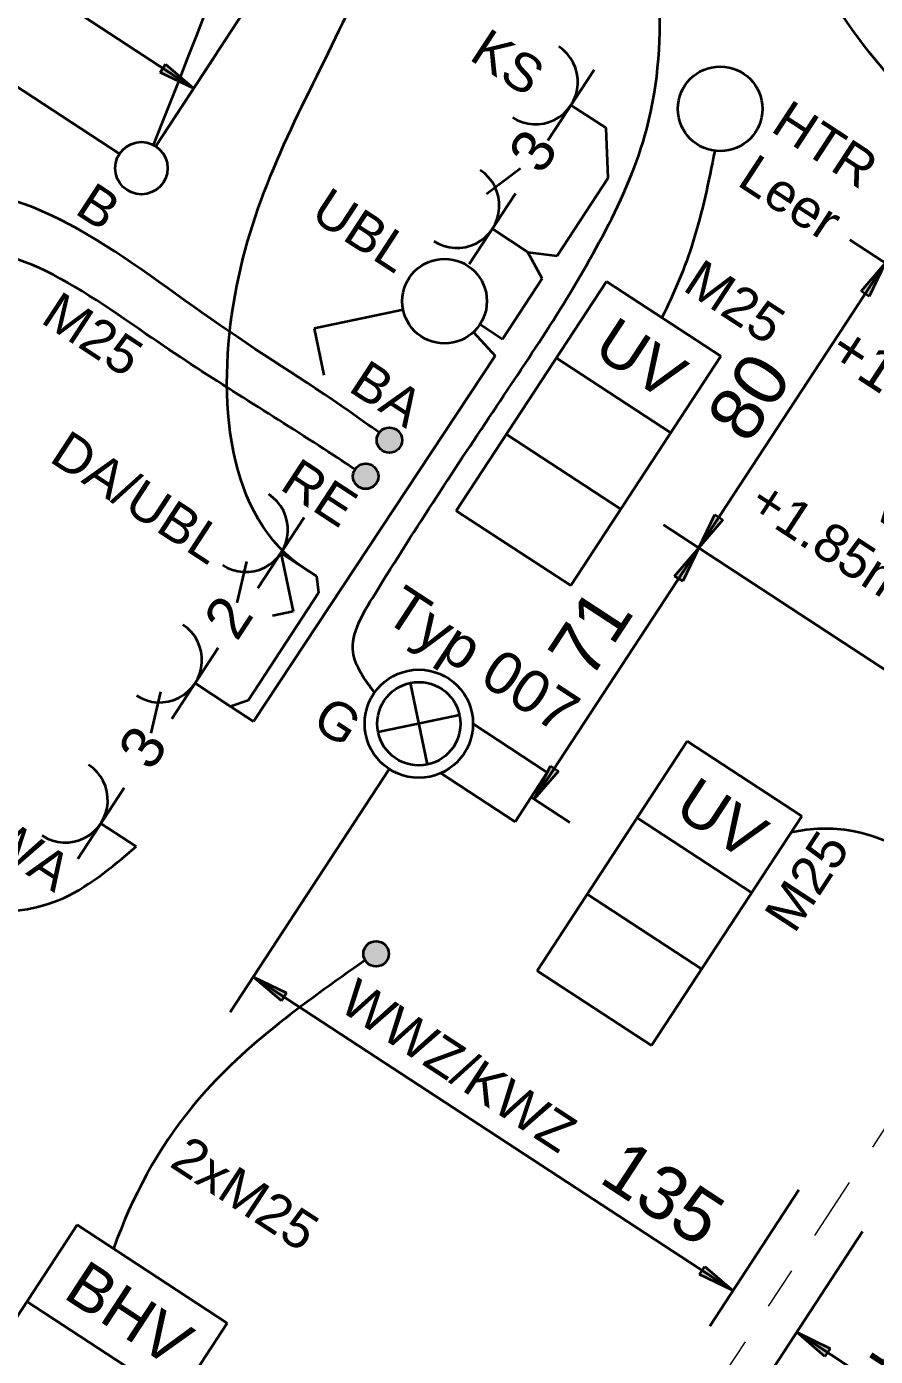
# Model space of a CAD drawing. Header units: metres. Extents: x 2696276 to 2696381, y 1245119 to 1245220.
# Drawn here: x 2696288.697 to 2696290.703, y 1245163.989 to 1245167.133 of the extents above; entities that cross this region are included whole.
import ezdxf
from ezdxf.lldxf.tags import DXFTag

# ---------------------------------------------------------------- set-up
doc = ezdxf.new("R2010")
doc.units = ezdxf.units.M
doc.linetypes.add('000_hbf_Strichpunkt 3_1_1mm Achsen', pattern=[0.25, 0.15, -0.05, 0, -0.05])
for name, color, linetype, lineweight, true_color in [('011_232.51_Lichtinstallationen allgemein', 150, 'Continuous', 35, 0x0080ff), ('011_232.51_Lichtinstallationen allgemein_Deckenltg', 150, 'Continuous', 35, 0x0080ff), ('013_232.61_Kraftinstallationen allgemein', 1, 'Continuous', 35, 0xff0000), ('013_232.61_Kraftinstallationen allgemein_Bodenltg', 1, 'STRICHLINIE', 35, 0xff0000), ('013_232.61_Kraftinstallationen allgemein_Deckenltg', 1, 'Continuous', 35, 0xff0000), ('014_232.62_Storeninstallationen_Deckenltg', 1, 'Continuous', 35, 0xff0000), ('016_232.70_HLKS-Installation', 5, 'Continuous', 35, 0x0000ff), ('016_232.70_HLKS-Installation_Bodenltg', 5, 'STRICHLINIE', 35, 0x0000ff), ('018_233.01_Innenleuchten', 150, 'Continuous', 35, 0x0080ff)]:
    doc.layers.add(name, color=color, linetype=linetype, lineweight=lineweight, true_color=true_color)
doc.layers.add('1_M01_Achsen.V', color=7, linetype='Continuous')
doc.layers.add('X_Mass', color=7, linetype='Continuous', lineweight=35)
doc.styles.get("Standard").update_dxf_attribs({"font": 'arial.ttf'})
tags = doc.linetypes.add('STRICHLINIE', pattern=[19.05, 12.7, -6.35]).pattern_tags.tags
tags[6:7] = [DXFTag(74, 4), DXFTag(75, 0), DXFTag(340, '0'), DXFTag(46, 0.0), DXFTag(50, 0.0), DXFTag(44, 0.0), DXFTag(45, 0.0)]
tags[4:5] = [DXFTag(74, 4), DXFTag(75, 0), DXFTag(340, '0'), DXFTag(46, 0.0), DXFTag(50, 0.0), DXFTag(44, 0.0), DXFTag(45, 0.0)]
tags = doc.linetypes.add('STRICHPUNKT', pattern=[25.4, 12.7, -6.35, 0, -6.35]).pattern_tags.tags
tags[10:11] = [DXFTag(74, 4), DXFTag(75, 0), DXFTag(340, '0'), DXFTag(46, 0.0), DXFTag(50, 0.0), DXFTag(44, 0.0), DXFTag(45, 0.0)]
tags[8:9] = [DXFTag(74, 4), DXFTag(75, 0), DXFTag(340, '0'), DXFTag(46, 0.0), DXFTag(50, 0.0), DXFTag(44, 0.0), DXFTag(45, 0.0)]
tags[6:7] = [DXFTag(74, 4), DXFTag(75, 0), DXFTag(340, '0'), DXFTag(46, 0.0), DXFTag(50, 0.0), DXFTag(44, 0.0), DXFTag(45, 0.0)]
tags[4:5] = [DXFTag(74, 4), DXFTag(75, 0), DXFTag(340, '0'), DXFTag(46, 0.0), DXFTag(50, 0.0), DXFTag(44, 0.0), DXFTag(45, 0.0)]
tags = doc.linetypes.add('STRICHPUNKT2', pattern=[12.7, 6.35, -3.175, 0, -3.175]).pattern_tags.tags
tags[10:11] = [DXFTag(74, 4), DXFTag(75, 0), DXFTag(340, '0'), DXFTag(46, 0.0), DXFTag(50, 0.0), DXFTag(44, 0.0), DXFTag(45, 0.0)]
tags[8:9] = [DXFTag(74, 4), DXFTag(75, 0), DXFTag(340, '0'), DXFTag(46, 0.0), DXFTag(50, 0.0), DXFTag(44, 0.0), DXFTag(45, 0.0)]
tags[6:7] = [DXFTag(74, 4), DXFTag(75, 0), DXFTag(340, '0'), DXFTag(46, 0.0), DXFTag(50, 0.0), DXFTag(44, 0.0), DXFTag(45, 0.0)]
tags[4:5] = [DXFTag(74, 4), DXFTag(75, 0), DXFTag(340, '0'), DXFTag(46, 0.0), DXFTag(50, 0.0), DXFTag(44, 0.0), DXFTag(45, 0.0)]

# ---------------------------------------------------------------- blocks, each defined once
blk = doc.blocks.new('0_232.61_Kraftinstallationen allgemein_Bodenltg-A0S2JC9M73', base_point=(-146.23, -723.25))
at = {"color": 0, "linetype": 'ByBlock', "lineweight": -2, "ltscale": 0.35}
blk.add_open_spline([(-146.23, -683.39), (-143.49, -690.27), (-138.36, -703.15), (-135.83, -716.85), (-135.13, -723.25)], degree=3, knots=[0, 0, 0, 0, 22.193779, 41.507349, 41.507349, 41.507349, 41.507349], dxfattribs=at)
blk = doc.blocks.new('Bemerkung 1-A0S2JCCQ73', base_point=(-97.51, -710.08))
at = {"color": 0, "lineweight": -2, "insert": (-97.51, -700.08), "char_height": 10, "attachment_point": 1}
blk.add_mtext('{\\fArial;+1.95m a.f.B.}', dxfattribs=at)
blk = doc.blocks.new('0_232.51_Lichtinstallationen allgemein_Deckenltg-A0S2JCD473', base_point=(-584.48, -1110.87))
at = {"color": 0, "linetype": 'ByBlock', "lineweight": -2, "ltscale": 0.35}
blk.add_open_spline([(-380.11, -535.98), (-383.06, -535.49), (-411.66, -530.7), (-484.79, -557.7), (-491.95, -690.76), (-501.06, -830.83), (-485.56, -997.35), (-552.52, -1080.49), (-584.48, -1110.87)], degree=3, knots=[0, 0, 0, 0, 8.999929, 87.189465, 192.930492, 365.249901, 532.636071, 664.891956, 664.891956, 664.891956, 664.891956], dxfattribs=at)
blk = doc.blocks.new('1_Anschlusspunkt-A0S2JCIO73', base_point=(-112.29, -889.07))
at = {"lineweight": -2}
blk.add_hatch(color=0, dxfattribs=at).paths.add_polyline_path([(-109.24, -883.07), (-110.02, -883.16), (-110.76, -883.46), (-111.39, -883.93), (-111.87, -884.56), (-112.18, -885.29), (-112.29, -886.07), (-112.18, -886.86), (-111.87, -887.59), (-111.39, -888.21), (-110.76, -888.69), (-110.02, -888.98), (-109.24, -889.07), (-108.47, -888.96), (-107.76, -888.65), (-107.15, -888.18), (-106.68, -887.56), (-106.39, -886.84), (-106.29, -886.07), (-106.39, -885.3), (-106.68, -884.59), (-107.15, -883.97), (-107.76, -883.49), (-108.47, -883.19)])
at = {"color": 0, "lineweight": -2}
blk.add_circle((-109.29, -886.07), 3, dxfattribs=at)
blk = doc.blocks.new('0_232.51_Lichtinstallationen allgemein_Deckenltg-A0S2JCJQ73', base_point=(-360.11, -834.62))
at = {"color": 0, "linetype": 'ByBlock', "lineweight": -2, "ltscale": 0.35}
blk.add_open_spline([(-143.4, -834.62), (-147.06, -833.26), (-155.64, -830.09), (-156.6, -800.43), (-156.42, -764.29), (-155.76, -720.85), (-161.62, -684.95), (-189.29, -636.84), (-265.65, -588.09), (-324.99, -539.84), (-360.11, -515.48)], degree=3, knots=[0, 0, 0, 0, 10.803861, 25.393432, 78.351993, 127.224966, 153.226582, 186.746965, 289.762804, 417.99133, 417.99133, 417.99133, 417.99133], dxfattribs=at)
blk = doc.blocks.new('Anschlusspunkt-A0S2JCKU73', base_point=(-176.15, -785.74))
at = {"lineweight": -2}
blk.add_hatch(color=0, dxfattribs=at).paths.add_polyline_path([(-170.15, -782.69), (-170.25, -783.48), (-170.54, -784.21), (-171.01, -784.85), (-171.64, -785.33), (-172.37, -785.64), (-173.15, -785.74), (-173.94, -785.64), (-174.67, -785.33), (-175.29, -784.85), (-175.77, -784.21), (-176.06, -783.48), (-176.15, -782.69), (-176.04, -781.93), (-175.74, -781.21), (-175.26, -780.6), (-174.64, -780.14), (-173.92, -779.84), (-173.15, -779.74), (-172.39, -779.84), (-171.67, -780.14), (-171.05, -780.6), (-170.57, -781.21), (-170.27, -781.93)])
at = {"color": 0, "lineweight": -2}
blk.add_circle((-173.15, -782.74), 3, dxfattribs=at)
blk = doc.blocks.new('0_236.85_Brandmeldeinstallationen_AP-Ltg-A0S2JCMQ73', base_point=(-356.67, -817.31))
at = {"color": 0, "linetype": 'ByBlock', "lineweight": -2, "ltscale": 0.35}
for p, q in [((-340.44, -750.46), (-340.44, -633.02)), ((-351.03, -796.31), (-347.42, -787.17))]:
    blk.add_line(p, q, dxfattribs=at)
for centre, major_axis, end_param in [((-349.57, -633.02), (9.13, 0), 1.475383), ((-440.44, -750.46), (93.02, -36.71), 0.375839), ((-261.9, -831.49), (-89.13, 35.17), 0.227334)]:
    blk.add_ellipse(centre, major_axis=major_axis, ratio=1, start_param=0, end_param=end_param, dxfattribs=at)
blk = doc.blocks.new('0_232.61_Kraftinstallationen allgemein_Deckenltg-A0S2JCS273', base_point=(-42.9, -808.37))
at = {"color": 0, "linetype": 'ByBlock', "lineweight": -2, "ltscale": 0.35}
blk.add_open_spline([(4.89, -764.03), (5.33, -773.96), (6.36, -797.03), (-26.49, -795.36), (-39.47, -804.93), (-42.9, -808.37)], degree=3, knots=[0, 0, 0, 0, 25.559694, 59.338678, 73.925919, 73.925919, 73.925919, 73.925919], dxfattribs=at)
blk = doc.blocks.new('0_232.61_Kraftinstallationen allgemein_Bodenltg-A0S2JCSM73', base_point=(-288.43, -817.55))
at = {"color": 0, "linetype": 'ByBlock', "lineweight": -2, "ltscale": 0.35}
blk.add_open_spline([(-176.15, -792.95), (-179.54, -792.95), (-198.73, -792.91), (-231.95, -794.3), (-284, -790.79), (-288.28, -813.95), (-288.43, -817.55)], degree=3, knots=[0, 0, 0, 0, 10.101518, 57.174384, 111.754582, 122.572169, 122.572169, 122.572169, 122.572169], dxfattribs=at)
blk = doc.blocks.new('Gruppenzuleitung-A0S2JCTK73', base_point=(-133.35, -1043.2))
at = {"color": 0, "lineweight": -2}
for p, q in [((-133.35, -1043.2), (-133.35, -978.4)), ((-133.35, -978.4), (-90.95, -978.4)), ((-90.95, -978.4), (-90.95, -1043.2)), ((-90.95, -1000), (-133.35, -1000)), ((-90.95, -1021.6), (-133.35, -1021.6)), ((-90.95, -1043.2), (-133.35, -1043.2))]:
    blk.add_line(p, q, dxfattribs=at)
at = {"color": 0, "lineweight": -2, "insert": (-127.06, -983.8), "char_height": 10.8, "attachment_point": 1}
blk.add_mtext('{\\fArial;BHV}', dxfattribs=at)
blk = doc.blocks.new('Steckdose T13_ UP-A0S2JCUW73', base_point=(-190.61, -905.89))
at = {"color": 0, "lineweight": -2}
for p, q in [((-180.61, -905.89), (-180.61, -885.89)), ((-180.61, -895.89), (-170.61, -895.89))]:
    blk.add_line(p, q, dxfattribs=at)
blk.add_ellipse((-190.61, -895.89), major_axis=(0, -10), ratio=1, start_param=0, end_param=3.141593, dxfattribs=at)
blk = doc.blocks.new('1_Einlasskasten UP-A0S2JCWE73', base_point=(-160.61, -684.4))
at = {"color": 0, "lineweight": -2}
blk.add_circle((-150.61, -674.4), 10, dxfattribs=at)
blk = doc.blocks.new('Deckenlampendübel-A0S2JCWK73', base_point=(-263.58, -767.22))
at = {"color": 0, "lineweight": -2}
blk.add_circle((-257.39, -761.04), 6.19, dxfattribs=at)
blk = doc.blocks.new('Gruppenzuleitung-A0S2JCXG73', base_point=(-150.79, -788.05))
at = {"color": 0, "linetype": 'ByBlock', "lineweight": -2, "ltscale": 0.35}
for p, q in [((-150.79, -788.05), (-150.79, -723.25)), ((-150.79, -723.25), (-118.45, -723.25)), ((-118.45, -723.25), (-118.45, -788.05)), ((-118.45, -744.85), (-150.79, -744.85)), ((-118.45, -766.45), (-150.79, -766.45)), ((-118.45, -788.05), (-150.79, -788.05))]:
    blk.add_line(p, q, dxfattribs=at)
at = {"color": 0, "linetype": 'ByBlock', "lineweight": -2, "ltscale": 0.35, "insert": (-144.45, -728.65), "char_height": 10.8, "attachment_point": 1}
blk.add_mtext('{\\fArial;UV}', dxfattribs=at)
blk = doc.blocks.new('0_232.51_Lichtinstallationen allgemein_Deckenltg-A0S2JCZC73', base_point=(-480.38, -992.31))
at = {"color": 0, "linetype": 'ByBlock', "lineweight": -2, "ltscale": 0.35}
blk.add_open_spline([(-388.61, -992.31), (-397.05, -983.06), (-416.02, -962.26), (-446.7, -908.47), (-475.59, -832.57), (-480.39, -732.38), (-481.37, -646.68), (-467.37, -568.08), (-419.45, -539.31), (-390.54, -536.95), (-380.11, -537.54)], degree=3, knots=[0, 0, 0, 0, 37.473618, 84.217074, 184.826887, 277.9212, 381.555394, 447.258554, 502.23198, 533.586039, 533.586039, 533.586039, 533.586039], dxfattribs=at)
blk = doc.blocks.new('0_232.61_Kraftinstallationen allgemein_Bodenltg-A0S2JD0A73', base_point=(-263.3, -935.75))
at = {"color": 0, "linetype": 'ByBlock', "lineweight": -2, "ltscale": 0.35}
blk.add_open_spline([(-263.3, -930.13), (-236.32, -939.11), (-183.44, -939.02), (-172.81, -903.31), (-170.61, -895.89)], degree=3, knots=[0, 0, 0, 0, 85.331728, 107.706961, 107.706961, 107.706961, 107.706961], dxfattribs=at)
blk = doc.blocks.new('Maß-A0S2JD1M73', base_point=(-114.75, -835.03))
at = {"color": 0, "linetype": 'ByBlock', "lineweight": -2, "ltscale": 0.35}
for p, q in [((-108, -556.04), (-91.11, -556.04)), ((-99.14, -564.71), (-98, -556.04)), ((-98, -556.04), (-96.86, -564.71)), ((-98, -556.04), (-98, -835.03)), ((-96.86, -564.71), (-99.14, -564.71)), ((-98, -683.55), (-99.14, -674.87)), ((-99.14, -674.87), (-96.86, -674.87)), ((-96.86, -674.87), (-98, -683.55)), ((-108, -683.55), (-15.11, -683.55)), ((-99.14, -692.22), (-98, -683.55)), ((-98, -683.55), (-96.86, -692.22)), ((-96.86, -692.22), (-99.14, -692.22)), ((-98, -764.03), (-99.14, -755.35)), ((-99.14, -755.35), (-96.86, -755.35)), ((-96.86, -755.35), (-98, -764.03)), ((-108, -764.03), (-25.11, -764.03)), ((-99.14, -772.7), (-98, -764.03)), ((-98, -764.03), (-96.86, -772.7)), ((-96.86, -772.7), (-99.14, -772.7)), ((-98, -835.03), (-99.14, -826.35)), ((-99.14, -826.35), (-96.86, -826.35)), ((-96.86, -826.35), (-98, -835.03)), ((-88, -835.03), (-98.88, -835.03))]:
    blk.add_line(p, q, dxfattribs=at)
for points in [[(-98, -556.04), (-96.86, -564.71), (-99.14, -564.71)], [(-98, -683.55), (-99.14, -674.87), (-96.86, -674.87)], [(-98, -683.55), (-96.86, -692.22), (-99.14, -692.22)], [(-98, -764.03), (-99.14, -755.35), (-96.86, -755.35)], [(-98, -764.03), (-96.86, -772.7), (-99.14, -772.7)], [(-98, -835.03), (-99.14, -826.35), (-96.86, -826.35)]]:
    blk.add_solid(points, dxfattribs=at)
at = {"color": 0, "linetype": 'ByBlock', "lineweight": -2, "ltscale": 0.35, "char_height": 12.5, "attachment_point": 1, "rotation": 90}
for s, insert in [('{\\fArial;128}', (-114.58, -598.66)), ('{\\fArial;80}', (-113.93, -737.36)), ('{\\fArial;71}', (-114.75, -804.55))]:
    blk.add_mtext(s, dxfattribs=dict(at, insert=insert))
blk = doc.blocks.new('0_232.51_Lichtinstallationen allgemein_Deckenltg-A0S2JD1Y73', base_point=(-360.11, -680.62))
at = {"color": 0, "linetype": 'ByBlock', "lineweight": -2, "ltscale": 0.35}
blk.add_open_spline([(11.43, -680.62), (12.22, -661.18), (13.11, -639.15), (-19.05, -635.94), (-58.32, -653.81), (-126.98, -651.77), (-196.85, -606.19), (-274.58, -563.1), (-331.29, -530.49), (-360.11, -514.19)], degree=3, knots=[0, 0, 0, 0, 44.118804, 49.975616, 92.883646, 171.122849, 242.884442, 339.558166, 438.861264, 438.861264, 438.861264, 438.861264], dxfattribs=at)
blk = doc.blocks.new('Gruppenzuleitung-A0S2JD2073', base_point=(-75.24, -868.56))
at = {"color": 0, "linetype": 'ByBlock', "lineweight": -2, "ltscale": 0.35}
for p, q in [((-42.9, -803.76), (-75.24, -803.76)), ((-75.24, -803.76), (-75.24, -868.56)), ((-42.9, -868.56), (-42.9, -803.76)), ((-75.24, -825.36), (-42.9, -825.36)), ((-75.24, -846.96), (-42.9, -846.96)), ((-75.24, -868.56), (-42.9, -868.56))]:
    blk.add_line(p, q, dxfattribs=at)
at = {"color": 0, "linetype": 'ByBlock', "lineweight": -2, "ltscale": 0.35, "insert": (-68.91, -809.16), "char_height": 10.8, "attachment_point": 1}
blk.add_mtext('{\\fArial;UV}', dxfattribs=at)
blk = doc.blocks.new('Steckdose T13_ UP_ 3-fach-A0S2JD3073', base_point=(-190.11, -737.6))
at = {"color": 0, "lineweight": -2}
for p, q in [((-185.8, -721.43), (-182.41, -711.98)), ((-180.11, -737.6), (-180.11, -717.6)), ((-180.11, -727.6), (-170.11, -727.6))]:
    blk.add_line(p, q, dxfattribs=at)
blk.add_ellipse((-190.11, -727.6), major_axis=(0, -10), ratio=1, start_param=0, end_param=3.141593, dxfattribs=at)
at = {"color": 0, "lineweight": -2, "insert": (-187.23, -710.82), "char_height": 10, "attachment_point": 1, "rotation": 90}
blk.add_mtext('{\\fArial;3}', dxfattribs=at)
blk = doc.blocks.new('Schalter_ Schema 0_ UP-A0S2JD5273', base_point=(-202.5, -778.36))
at = {"color": 0, "lineweight": -2}
for p, q in [((-187.29, -755.17), (-202.5, -770.39)), ((-202.5, -770.39), (-194.53, -778.36))]:
    blk.add_line(p, q, dxfattribs=at)
blk.add_circle((-180.22, -748.1), 10, dxfattribs=at)
blk = doc.blocks.new('LED-Deckenleuchte mit Trafotunnel-A0S2JDAO73', base_point=(-143.41, -847.83))
at = {"color": 0, "lineweight": -2}
for p, q in [((-123.64, -828.06), (-137.57, -841.99)), ((-123.64, -841.99), (-137.57, -828.06)), ((-119.86, -828.06), (-98.88, -828.06)), ((-98.88, -828.06), (-98.88, -841.99)), ((-98.88, -841.99), (-119.86, -841.99))]:
    blk.add_line(p, q, dxfattribs=at)
for radius in [12.8, 9.85]:
    blk.add_circle((-130.61, -835.03), radius, dxfattribs=at)
blk = doc.blocks.new('Bemerkung-A0S2JDAQ73', base_point=(-151.53, -819.12))
at = {"color": 0, "lineweight": -2, "insert": (-151.53, -809.12), "char_height": 10, "attachment_point": 1}
blk.add_mtext('{\\fArial;Typ 007}', dxfattribs=at)
blk = doc.blocks.new('0_232.51_Lichtinstallationen allgemein_AP-Ltg-A0S2JDBI73', base_point=(-170.11, -855.98))
at = {"color": 0, "linetype": 'ByBlock', "lineweight": -2, "ltscale": 0.35}
for p, q in [((-169.99, -819.07), (-167.38, -822.12)), ((-167.38, -822.12), (-167.38, -852.55)), ((-167.38, -852.55), (-170.11, -855.98))]:
    blk.add_line(p, q, dxfattribs=at)
blk = doc.blocks.new('Maß-A0S2JDCQ73', base_point=(22.89, -916.5))
at = {"color": 0, "linetype": 'ByBlock', "lineweight": -2, "ltscale": 0.35}
for p, q in [((158.39, -916.5), (158.39, -847.83)), ((22.89, -916.5), (22.89, -878.04)), ((22.89, -906.5), (31.57, -905.36)), ((31.57, -905.36), (31.57, -907.64)), ((149.72, -907.64), (149.72, -905.36)), ((149.72, -905.36), (158.39, -906.5)), ((158.39, -906.5), (22.89, -906.5)), ((31.57, -907.64), (22.89, -906.5)), ((158.39, -906.5), (149.72, -907.64))]:
    blk.add_line(p, q, dxfattribs=at)
for points in [[(22.89, -906.5), (31.57, -905.36), (31.57, -907.64)], [(158.39, -906.5), (149.72, -907.64), (149.72, -905.36)]]:
    blk.add_solid(points, dxfattribs=at)
at = {"color": 0, "linetype": 'ByBlock', "lineweight": -2, "ltscale": 0.35, "insert": (39.15, -889.54), "char_height": 12.5, "attachment_point": 1}
blk.add_mtext('{\\fArial;135}', dxfattribs=at)
blk = doc.blocks.new('0_232.51_Lichtinstallationen allgemein_AP-Ltg-A0S2JDJI73', base_point=(-170.61, -727.6))
at = {"color": 0, "linetype": 'ByBlock', "lineweight": -2, "ltscale": 0.35}
for p, q in [((-163.83, -702.52), (-170.61, -692.97)), ((-163.83, -724.56), (-163.83, -702.52)), ((-170.11, -727.6), (-163.83, -724.56))]:
    blk.add_line(p, q, dxfattribs=at)
blk = doc.blocks.new('Maß-A0S2JDJO73', base_point=(-453.83, -754.85))
at = {"color": 0, "linetype": 'ByBlock', "lineweight": -2, "ltscale": 0.35}
for p, q in [((-453.83, -728.5), (-453.83, -754.75)), ((-257.39, -728.5), (-257.39, -754.85)), ((-453.83, -738.5), (-445.15, -737.36)), ((-445.15, -739.64), (-453.83, -738.5)), ((-453.83, -738.5), (-257.39, -738.5)), ((-445.15, -737.36), (-445.15, -739.64)), ((-266.07, -739.64), (-266.07, -737.36)), ((-266.07, -737.36), (-257.39, -738.5)), ((-257.39, -738.5), (-266.07, -739.64))]:
    blk.add_line(p, q, dxfattribs=at)
for points in [[(-453.83, -738.5), (-445.15, -737.36), (-445.15, -739.64)], [(-257.39, -738.5), (-266.07, -739.64), (-266.07, -737.36)]]:
    blk.add_solid(points, dxfattribs=at)
at = {"color": 0, "linetype": 'ByBlock', "lineweight": -2, "ltscale": 0.35, "insert": (-388.51, -721.68), "char_height": 12.5, "attachment_point": 1}
blk.add_mtext('{\\fArial;196}', dxfattribs=at)
blk = doc.blocks.new('0_232.51_Lichtinstallationen allgemein_AP-Ltg-A0S2JDKA73', base_point=(-170.51, -855.98))
at = {"color": 0, "linetype": 'ByBlock', "lineweight": -2, "ltscale": 0.35}
for p, q in [((-170.51, -750.52), (-163.11, -752.36)), ((-163.11, -752.36), (-163.56, -855.98)), ((-163.56, -855.98), (-170.11, -855.98))]:
    blk.add_line(p, q, dxfattribs=at)
blk = doc.blocks.new('Maß-A0S2JDKC73', base_point=(-254.61, -1265.04))
at = {"color": 0, "linetype": 'ByBlock', "lineweight": -2, "ltscale": 0.35}
for p, q in [((-210.5, -1006.96), (-254.61, -1006.96)), ((-221.64, -1015.64), (-220.5, -1006.96)), ((-220.5, -1006.96), (-219.36, -1015.64)), ((-220.5, -1006.96), (-220.5, -1265.04)), ((-219.36, -1015.64), (-221.64, -1015.64)), ((-220.5, -1115.13), (-221.64, -1106.45)), ((-221.64, -1106.45), (-219.36, -1106.45)), ((-219.36, -1106.45), (-220.5, -1115.13)), ((-230.5, -1115.13), (-201.43, -1115.13)), ((-221.64, -1123.8), (-220.5, -1115.13)), ((-220.5, -1115.13), (-219.36, -1123.8)), ((-219.36, -1123.8), (-221.64, -1123.8)), ((-220.5, -1265.04), (-221.64, -1256.36)), ((-221.64, -1256.36), (-219.36, -1256.36)), ((-219.36, -1256.36), (-220.5, -1265.04)), ((-230.5, -1265.04), (-94.6, -1265.04))]:
    blk.add_line(p, q, dxfattribs=at)
for points in [[(-220.5, -1006.96), (-219.36, -1015.64), (-221.64, -1015.64)], [(-220.5, -1115.13), (-221.64, -1106.45), (-219.36, -1106.45)], [(-220.5, -1115.13), (-219.36, -1123.8), (-221.64, -1123.8)], [(-220.5, -1265.04), (-221.64, -1256.36), (-219.36, -1256.36)]]:
    blk.add_solid(points, dxfattribs=at)
at = {"color": 0, "linetype": 'ByBlock', "lineweight": -2, "ltscale": 0.35, "char_height": 12.5, "attachment_point": 1, "rotation": 90}
for s, insert in [('{\\fArial;108}', (-237.29, -1070)), ('{\\fArial;150}', (-237.17, -1203.29))]:
    blk.add_mtext(s, dxfattribs=dict(at, insert=insert))
blk = doc.blocks.new('0_232.70_HLKS-Installation_Bodenltg-A0S2JDL873', base_point=(-126.29, -978.4))
at = {"color": 0, "lineweight": -2}
blk.add_open_spline([(-110.62, -888.76), (-117.28, -905.55), (-128.74, -934.42), (-126.1, -965.95), (-123.04, -978.4)], degree=3, knots=[0, 0, 0, 0, 53.496762, 91.955756, 91.955756, 91.955756, 91.955756], dxfattribs=at)
blk = doc.blocks.new('0_232.51_Lichtinstallationen allgemein_Deckenltg-A0S2JDOE73', base_point=(-360.11, -754.88))
at = {"color": 0, "linetype": 'ByBlock', "lineweight": -2, "ltscale": 0.35}
blk.add_open_spline([(-257.97, -754.88), (-269.82, -697.05), (-286.17, -617.29), (-343.08, -559.82), (-360.11, -546.41)], degree=3, knots=[0, 0, 0, 0, 171.47979, 236.50741, 236.50741, 236.50741, 236.50741], dxfattribs=at)
blk = doc.blocks.new('Steckdose T13_ UP-A0S2JDP873', base_point=(-190.61, -702.97))
at = {"color": 0, "lineweight": -2}
for p, q in [((-180.61, -682.97), (-180.61, -702.97)), ((-180.61, -692.97), (-170.61, -692.97))]:
    blk.add_line(p, q, dxfattribs=at)
blk.add_ellipse((-190.61, -692.97), major_axis=(0, -10), ratio=1, start_param=0, end_param=3.141593, dxfattribs=at)
blk = doc.blocks.new('Steckdose T13_ UP_ 3-fach-A0S2JDTE73', base_point=(-190.11, -879.31))
at = {"color": 0, "lineweight": -2}
for p, q in [((-180.11, -845.98), (-180.11, -865.98)), ((-180.11, -855.98), (-170.11, -855.98)), ((-185.8, -862.15), (-182.41, -871.6))]:
    blk.add_line(p, q, dxfattribs=at)
blk.add_ellipse((-190.11, -855.98), major_axis=(0, -10), ratio=1, start_param=0, end_param=3.141593, dxfattribs=at)
at = {"color": 0, "lineweight": -2, "insert": (-187.23, -879.31), "char_height": 10, "attachment_point": 1, "rotation": 90}
blk.add_mtext('{\\fArial;3}', dxfattribs=at)
blk = doc.blocks.new('Steckdose T13_ UP_ 2-fach_ geschaltet-A0S2JDTQ73', base_point=(-189.99, -842.5))
at = {"color": 0, "lineweight": -2}
for p, q in [((-179.99, -809.07), (-179.99, -829.07)), ((-179.99, -819.07), (-169.99, -819.07)), ((-179.99, -819.07), (-169.99, -829.07)), ((-185.68, -825.24), (-182.29, -834.69)), ((-169.99, -829.07), (-173.54, -832.62))]:
    blk.add_line(p, q, dxfattribs=at)
blk.add_ellipse((-189.99, -819.07), major_axis=(0, -10), ratio=1, start_param=0, end_param=3.141593, dxfattribs=at)
at = {"color": 0, "lineweight": -2, "insert": (-187.12, -842.5), "char_height": 10, "attachment_point": 1, "rotation": 90}
blk.add_mtext('{\\fArial;2}', dxfattribs=at)
blk = doc.blocks.new('0_232.51_Lichtinstallationen allgemein_Deckenltg-A0S2JDVE73', base_point=(-360.11, -819.14))
at = {"color": 0, "linetype": 'ByBlock', "lineweight": -2, "ltscale": 0.35}
blk.add_open_spline([(-169.99, -819.07), (-171.66, -819.11), (-195.97, -819.7), (-230.68, -771.76), (-234.69, -707.46), (-252.32, -618.92), (-312.98, -564.3), (-351.29, -526.06), (-360.11, -517.77)], degree=3, knots=[0, 0, 0, 0, 5, 72.497768, 137.559263, 206.762184, 333.864127, 370.171204, 370.171204, 370.171204, 370.171204], dxfattribs=at)
blk = doc.blocks.new('0_232.61_Kraftinstallationen allgemein_Bodenltg-A0S2JDXQ73', base_point=(-307.31, -817.32))
at = {"color": 0, "linetype": 'ByBlock', "lineweight": -2, "ltscale": 0.35}
blk.add_open_spline([(-176.15, -782.59), (-179.02, -782.46), (-195.07, -781.74), (-233.27, -783.16), (-290.49, -776.08), (-304, -808.56), (-306.92, -816.3), (-307.31, -817.32)], degree=3, knots=[0, 0, 0, 0, 8.58398, 48.020128, 121.208388, 142.870207, 146.143935, 146.143935, 146.143935, 146.143935], dxfattribs=at)
blk = doc.blocks.new('Maß-A0S2JDXS73', base_point=(-130.61, -916.5))
at = {"color": 0, "linetype": 'ByBlock', "lineweight": -2, "ltscale": 0.35}
for p, q in [((-130.61, -916.5), (-130.61, -847.83)), ((4.89, -916.5), (4.89, -878.04)), ((-130.61, -906.5), (-121.93, -905.36)), ((-121.93, -905.36), (-121.93, -907.64)), ((-3.78, -907.64), (-3.78, -905.36)), ((-3.78, -905.36), (4.89, -906.5)), ((-130.61, -906.5), (4.89, -906.5)), ((-121.93, -907.64), (-130.61, -906.5)), ((4.89, -906.5), (-3.78, -907.64))]:
    blk.add_line(p, q, dxfattribs=at)
for points in [[(-130.61, -906.5), (-121.93, -905.36), (-121.93, -907.64)], [(4.89, -906.5), (-3.78, -907.64), (-3.78, -905.36)]]:
    blk.add_solid(points, dxfattribs=at)
at = {"color": 0, "linetype": 'ByBlock', "lineweight": -2, "ltscale": 0.35, "insert": (-36.1, -889.89), "char_height": 12.5, "attachment_point": 1}
blk.add_mtext('{\\fArial;135}', dxfattribs=at)
blk = doc.blocks.new('Anschlusspunkt-A0S2JDYS73', base_point=(-176.15, -795.96))
at = {"lineweight": -2}
blk.add_hatch(color=0, dxfattribs=at).paths.add_polyline_path([(-170.15, -793.01), (-170.25, -792.22), (-170.54, -791.49), (-171.01, -790.85), (-171.64, -790.37), (-172.37, -790.06), (-173.15, -789.96), (-173.94, -790.06), (-174.67, -790.37), (-175.29, -790.85), (-175.77, -791.49), (-176.06, -792.22), (-176.15, -793.01), (-176.04, -793.77), (-175.74, -794.49), (-175.26, -795.1), (-174.64, -795.56), (-173.92, -795.86), (-173.15, -795.96), (-172.39, -795.86), (-171.67, -795.56), (-171.05, -795.1), (-170.57, -794.49), (-170.27, -793.77)])
at = {"color": 0, "lineweight": -2}
blk.add_circle((-173.15, -792.96), 3, dxfattribs=at)
blk = doc.blocks.new('0_232.51_Lichtinstallationen allgemein_AP-Ltg-A0S2JE2273', base_point=(-170.22, -748.1))
at = {"color": 0, "linetype": 'ByBlock', "lineweight": -2, "ltscale": 0.35}
for p, q in [((-163.83, -731), (-170.11, -727.6)), ((-163.83, -748.1), (-163.83, -731)), ((-170.22, -748.1), (-163.83, -748.1))]:
    blk.add_line(p, q, dxfattribs=at)
blk = doc.blocks.new('A$C4181af03')
at = {"layer": '1_M01_Achsen.V', "color": 62, "linetype": '000_hbf_Strichpunkt 3_1_1mm Achsen', "lineweight": 13, "true_color": 0x8cbb26}
blk.add_line((0.1389, 17.8496), (0.1389, -15.1504), dxfattribs=at)
blk.add_line((0.1389, 17.8496), (0.1389, -15.1504), dxfattribs=at)
blk = doc.blocks.new('A$Ccc2696ef')
blk.add_blockref('A$C4181af03', (0, 0))

msp = doc.modelspace()

# ---------------------------------------------------------------- linework, layer by layer
at = {"layer": 'X_Mass', "linetype": 'STRICHPUNKT2', "ltscale": 0.35}
for p, q in [((2696290.4637, 1245169.0831), (2696289.0023, 1245166.8499)), ((2696287.3765, 1245167.8399), (2696288.9167, 1245166.832))]:
    msp.add_line(p, q, dxfattribs=at)

# ---------------------------------------------------------------- block references
at = {"rotation": 326.8000002754653}
msp.add_blockref('A$Ccc2696ef', (2696295.2894, 1245171.7568), dxfattribs=at)
at = {"layer": '011_232.51_Lichtinstallationen allgemein', "linetype": 'Continuous', "ltscale": 0.35, "xscale": 0.01, "yscale": 0.01, "zscale": 0.01, "rotation": 326.8000002754653}
for name, p in [('Steckdose T13_ UP-A0S2JDP873', (2696289.8453, 1245166.9183)), ('Steckdose T13_ UP_ 3-fach-A0S2JD3073', (2696289.6598, 1245166.6258)), ('Schalter_ Schema 0_ UP-A0S2JD5273', (2696289.3329, 1245166.3526)), ('Steckdose T13_ UP_ 2-fach_ geschaltet-A0S2JDTQ73', (2696289.0864, 1245165.7474)), ('Bemerkung-A0S2JDAQ73', (2696289.5363, 1245165.7325)), ('Steckdose T13_ UP_ 3-fach-A0S2JDTE73', (2696288.8839, 1245165.44))]:
    msp.add_blockref(name, p, dxfattribs=at)
at = {"layer": '011_232.51_Lichtinstallationen allgemein_Deckenltg', "ltscale": 0.35, "xscale": 0.01, "yscale": 0.01, "zscale": 0.01, "rotation": 326.8000002754653}
for name, p in [('0_232.51_Lichtinstallationen allgemein_Deckenltg-A0S2JCD473', (2696284.316, 1245165.6619)), ('0_232.51_Lichtinstallationen allgemein_Deckenltg-A0S2JCZC73', (2696285.8362, 1245166.084)), ('0_232.51_Lichtinstallationen allgemein_Deckenltg-A0S2JCJQ73', (2696287.7061, 1245166.7449)), ('0_232.51_Lichtinstallationen allgemein_Deckenltg-A0S2JDVE73', (2696287.7909, 1245166.8744)), ('0_232.51_Lichtinstallationen allgemein_Deckenltg-A0S2JD1Y73', (2696288.5494, 1245168.0335)), ('0_232.51_Lichtinstallationen allgemein_Deckenltg-A0S2JDOE73', (2696288.1427, 1245167.4121))]:
    msp.add_blockref(name, p, dxfattribs=at)
at = {"layer": '011_232.51_Lichtinstallationen allgemein_Deckenltg', "linetype": 'STRICHPUNKT', "ltscale": 0.35, "xscale": 0.01, "yscale": 0.01, "zscale": 0.01, "rotation": 326.8000002754653}
for name, p in [('0_232.51_Lichtinstallationen allgemein_AP-Ltg-A0S2JDJI73', (2696289.8777, 1245166.6027)), ('0_232.51_Lichtinstallationen allgemein_AP-Ltg-A0S2JE2273', (2696289.7688, 1245166.429)), ('0_232.51_Lichtinstallationen allgemein_AP-Ltg-A0S2JDKA73', (2696289.1756, 1245165.528)), ('0_232.51_Lichtinstallationen allgemein_AP-Ltg-A0S2JDBI73', (2696289.179, 1245165.5257))]:
    msp.add_blockref(name, p, dxfattribs=at)
at = {"layer": '013_232.61_Kraftinstallationen allgemein', "linetype": 'Continuous', "ltscale": 0.35, "xscale": 0.01, "yscale": 0.01, "zscale": 0.01, "rotation": 326.8000002754653}
for name, p in [('1_Einlasskasten UP-A0S2JCWE73', (2696290.198, 1245166.9095)), ('Anschlusspunkt-A0S2JCKU73', (2696289.513, 1245166.1466)), ('Anschlusspunkt-A0S2JDYS73', (2696289.457, 1245166.0611)), ('Steckdose T13_ UP-A0S2JCUW73', (2696288.7342, 1245165.2204))]:
    msp.add_blockref(name, p, dxfattribs=at)
at = {"layer": '013_232.61_Kraftinstallationen allgemein', "ltscale": 0.35, "xscale": 0.01, "yscale": 0.01, "zscale": 0.01, "rotation": 326.8000002754653}
msp.add_blockref('Gruppenzuleitung-A0S2JCXG73', (2696289.7126, 1245165.9883), dxfattribs=at)
at = {"layer": '013_232.61_Kraftinstallationen allgemein_Bodenltg', "ltscale": 0.35, "xscale": 0.01, "yscale": 0.01, "zscale": 0.01, "rotation": 326.8000002754653}
for name, p in [('0_232.61_Kraftinstallationen allgemein_Bodenltg-A0S2JDXQ73', (2696288.2426, 1245166.6005)), ('0_232.61_Kraftinstallationen allgemein_Bodenltg-A0S2JC9M73', (2696290.1056, 1245166.5056)), ('0_232.61_Kraftinstallationen allgemein_Bodenltg-A0S2JCSM73', (2696288.3993, 1245166.4952)), ('0_232.61_Kraftinstallationen allgemein_Bodenltg-A0S2JD0A73', (2696287.9623, 1245165.3686))]:
    msp.add_blockref(name, p, dxfattribs=at)
at = {"layer": '013_232.61_Kraftinstallationen allgemein_Deckenltg', "ltscale": 0.35, "xscale": 0.01, "yscale": 0.01, "zscale": 0.01, "rotation": 326.8000002754653}
msp.add_blockref('0_232.61_Kraftinstallationen allgemein_Deckenltg-A0S2JCS273', (2696290.5041, 1245165.2276), dxfattribs=at)
at = {"layer": '014_232.62_Storeninstallationen_Deckenltg', "ltscale": 0.35, "xscale": 0.01, "yscale": 0.01, "zscale": 0.01, "rotation": 326.8000002754653}
msp.add_blockref('Gruppenzuleitung-A0S2JD2073', (2696289.9039, 1245164.901), dxfattribs=at)
at = {"layer": '016_232.70_HLKS-Installation', "linetype": 'Continuous', "ltscale": 0.35, "xscale": 0.01, "yscale": 0.01, "zscale": 0.01, "rotation": 326.8000002754653}
msp.add_blockref('Gruppenzuleitung-A0S2JCTK73', (2696288.4614, 1245163.7578), dxfattribs=at)
at = {"layer": '016_232.70_HLKS-Installation_Bodenltg', "ltscale": 0.35, "xscale": 0.01, "yscale": 0.01, "zscale": 0.01, "rotation": 326.8000002754653}
msp.add_blockref('0_236.85_Brandmeldeinstallationen_AP-Ltg-A0S2JCMQ73', (2696287.8297, 1245166.8709), dxfattribs=at)
at = {"layer": '016_232.70_HLKS-Installation_Bodenltg', "linetype": 'STRICHLINIE', "ltscale": 0.35, "xscale": 0.01, "yscale": 0.01, "zscale": 0.01, "rotation": 326.8000002754653}
for name, p in [('0_232.70_HLKS-Installation_Bodenltg-A0S2JDL873', (2696288.8753, 1245164.2614)), ('1_Anschlusspunkt-A0S2JCIO73', (2696289.4816, 1245164.9322))]:
    msp.add_blockref(name, p, dxfattribs=at)
at = {"layer": '018_233.01_Innenleuchten', "linetype": 'Continuous', "ltscale": 0.35, "xscale": 0.01, "yscale": 0.01, "zscale": 0.01, "rotation": 326.8000002754653}
for name, p in [('Deckenlampendübel-A0S2JCWK73', (2696288.8828, 1245166.7803)), ('Bemerkung 1-A0S2JCCQ73', (2696290.5853, 1245166.3491)), ('LED-Deckenleuchte mit Trafotunnel-A0S2JDAO73', (2696289.447, 1245165.4478))]:
    msp.add_blockref(name, p, dxfattribs=at)
at = {"layer": 'X_Mass', "ltscale": 0.35, "xscale": 0.01, "yscale": 0.01, "zscale": 0.01, "rotation": 326.8000002754653}
for name, p in [('Maß-A0S2JDJO73', (2696287.3587, 1245167.9255)), ('Maß-A0S2JD1M73', (2696289.7569, 1245165.3979)), ('Maß-A0S2JDXS73', (2696289.1781, 1245164.803)), ('Maß-A0S2JDKC73', (2696286.2321, 1245162.5656)), ('Maß-A0S2JDCQ73', (2696290.4626, 1245163.9625))]:
    msp.add_blockref(name, p, dxfattribs=at)

# ---------------------------------------------------------------- texts
at = {"layer": '011_232.51_Lichtinstallationen allgemein', "linetype": 'Continuous', "ltscale": 0.35, "char_height": 0.09, "attachment_point": 3, "rotation": 326.8, "line_spacing_factor": 1.002}
for s, insert in [('{\\fArial;KS}', (2696289.9297, 1245167.0403, 19)), ('{\\fArial;UBL}', (2696289.6181, 1245166.6222, -55)), ('{\\fArial;DA/UBL}', (2696289.1768, 1245165.9334, -55))]:
    msp.add_mtext(s, dxfattribs=dict(at, insert=insert))
at = {"layer": '013_232.61_Kraftinstallationen allgemein', "linetype": 'Continuous', "ltscale": 0.35, "char_height": 0.09, "line_spacing_factor": 1.002}
for s, insert, attachment_point, rotation in [('{\\fArial;HTR\\PLeer}', (2696290.61, 1245166.892, 19), 2, 326.8), ('{\\fArial;WM / TU\\P+1.85m a.f.B.}', (2696291.1578, 1245165.7806), 3, 326.7999)]:
    msp.add_mtext(s, dxfattribs=dict(at, insert=insert, attachment_point=attachment_point, rotation=rotation))
at = {"layer": '013_232.61_Kraftinstallationen allgemein', "ltscale": 0.35, "char_height": 0.09, "attachment_point": 3, "rotation": 326.8, "line_spacing_factor": 1.002}
for s, insert in [('{\\fArial;BA}', (2696289.644, 1245166.2567, 19)), ('{\\fArial;RE}', (2696289.4876, 1245166.0208, 19)), ('{\\fArial;GWA}', (2696288.8125, 1245165.1597, 19))]:
    msp.add_mtext(s, dxfattribs=dict(at, insert=insert))
at = {"layer": '013_232.61_Kraftinstallationen allgemein_Deckenltg', "ltscale": 0.35, "char_height": 0.09, "attachment_point": 2, "line_spacing_factor": 1.002}
for insert, rotation in [((2696290.3964, 1245166.5199), 326.8), ((2696288.8786, 1245166.4432), 326.8), ((2696290.5034, 1245165.1375), 56.8)]:
    msp.add_mtext('{\\fArial;M25}', dxfattribs=dict(at, insert=insert, rotation=rotation))
at = {"layer": '016_232.70_HLKS-Installation_Bodenltg', "linetype": 'STRICHLINIE', "ltscale": 0.35, "char_height": 0.09, "rotation": 326.8, "line_spacing_factor": 1.002}
for s, insert, attachment_point in [('{\\fArial;WWZ/KWZ}', (2696290.0055, 1245164.5422), 3), ('{\\fArial;2xM25}', (2696289.081, 1245164.5156), 1)]:
    msp.add_mtext(s, dxfattribs=dict(at, insert=insert, attachment_point=attachment_point))
at = {"layer": '018_233.01_Innenleuchten', "linetype": 'Continuous', "ltscale": 0.35, "char_height": 0.09, "rotation": 326.8, "line_spacing_factor": 1.002}
for s, insert, attachment_point in [('{\\fArial;B}', (2696288.9272, 1245166.7222), 3), ('{\\fArial;G}', (2696289.4165, 1245165.5551, -55), 1)]:
    msp.add_mtext(s, dxfattribs=dict(at, insert=insert, attachment_point=attachment_point))

doc.saveas('drawing.dxf')
